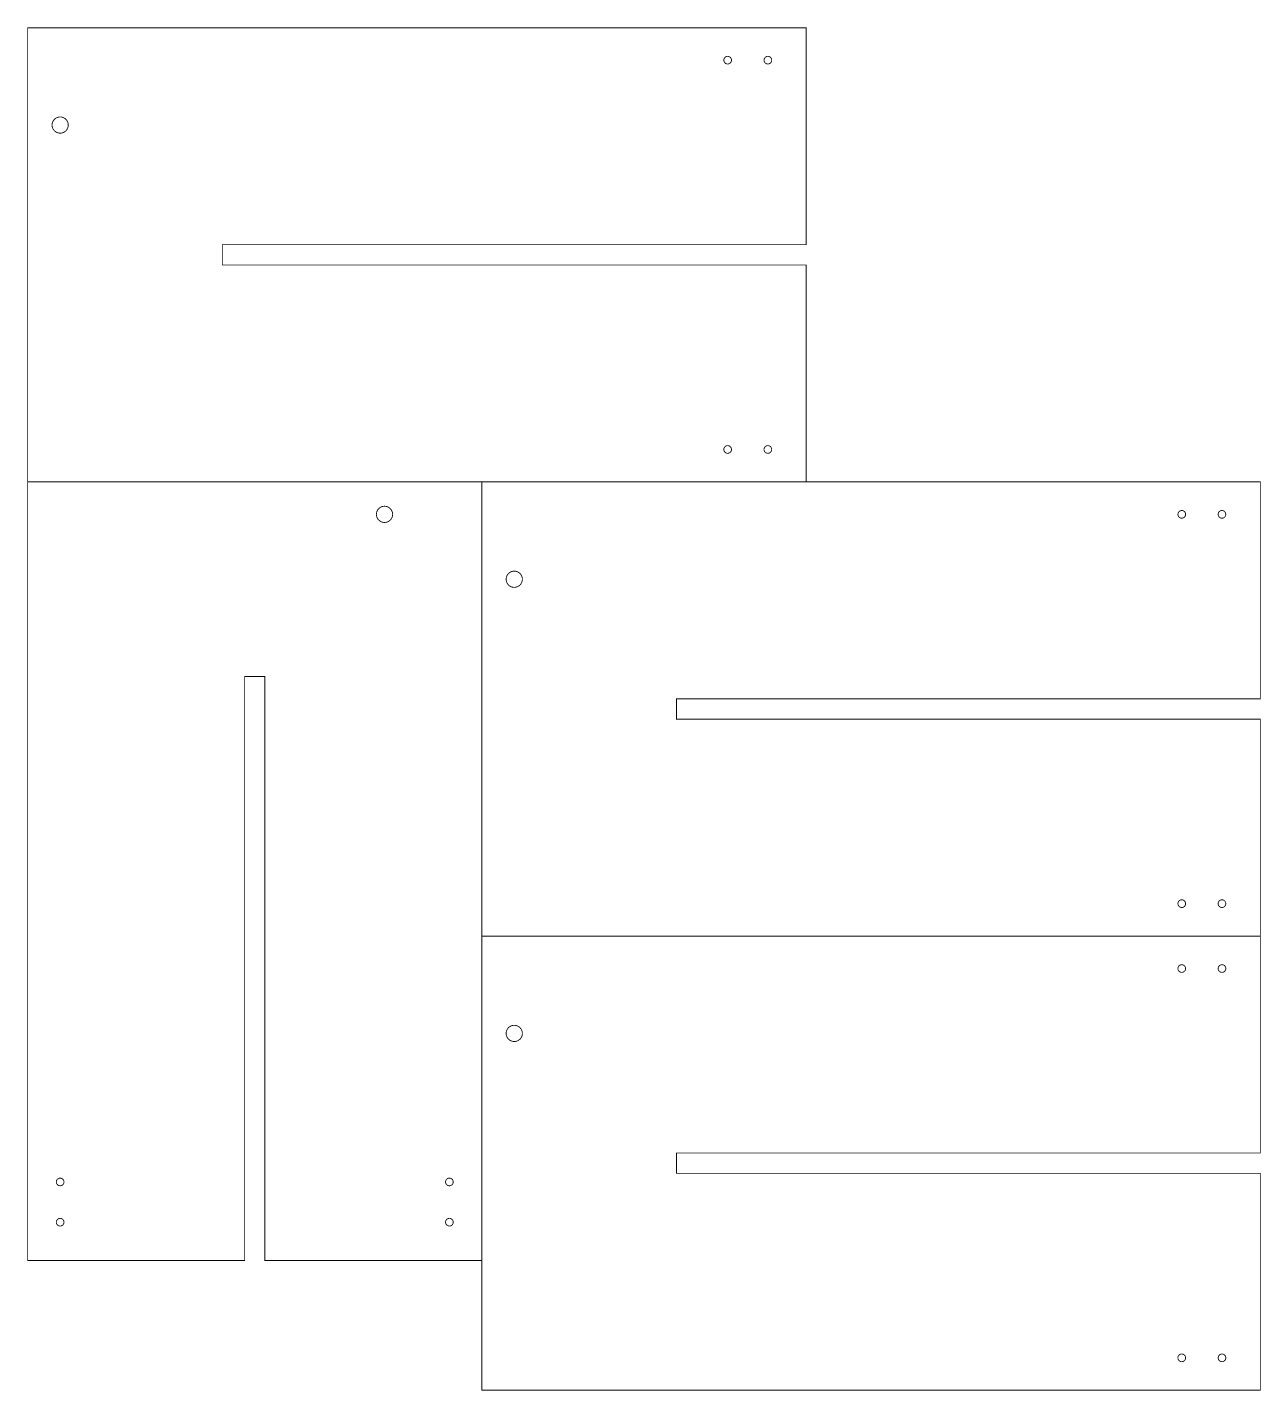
# Model space of a CAD drawing. Extents: x 0 to 483, y 0 to 534.
import ezdxf

# ---------------------------------------------------------------- set-up
doc = ezdxf.new("R2010")
doc.units = 0
doc.layers.get('0').update_dxf_attribs({"linetype": 'CONTINUOUS'})

msp = doc.modelspace()

# ---------------------------------------------------------------- linework, layer by layer
at = {"color": 0, "const_width": 0.3528}
for points in [[(0.1764, 355.787), (0.1764, 533.588), (304.976, 533.588), (304.976, 448.656), (76.3765, 448.656), (76.3765, 440.718), (304.976, 440.718), (304.976, 355.787)], [(0.1764, 355.787), (0.1764, 50.9868), (85.1078, 50.9868), (85.1078, 279.588), (93.0453, 279.588), (93.0453, 50.9868), (177.976, 50.9868)], [(0.1764, 355.787), (482.778, 355.787), (482.778, 270.856), (254.176, 270.856), (254.176, 262.918), (482.778, 262.918), (482.778, 93.0556), (254.176, 93.0556), (254.176, 85.1181), (482.778, 85.1181), (482.778, 0.1867), (177.976, 0.1867)], [(177.976, 355.787), (177.976, 0.1867)], [(177.976, 177.987), (482.778, 177.987)]]:
    msp.add_lwpolyline(points, dxfattribs=at)
at = {"color": 0, "const_width": 0.3333}
for points in [[(275.726, 520.887), (275.726, 520.849), (275.719, 520.735), (275.696, 520.585), (275.66, 520.442), (275.608, 520.304), (275.546, 520.172), (275.471, 520.049), (275.385, 519.933), (275.287, 519.826), (275.181, 519.731), (275.065, 519.643), (274.942, 519.568), (274.811, 519.506), (274.672, 519.456), (274.529, 519.418), (274.381, 519.396), (274.265, 519.387), (274.226, 519.387), (274.189, 519.387), (274.074, 519.396), (273.925, 519.418), (273.781, 519.456), (273.643, 519.506), (273.513, 519.568), (273.388, 519.643), (273.272, 519.731), (273.167, 519.826), (273.069, 519.933), (272.983, 520.049), (272.908, 520.172), (272.844, 520.304), (272.794, 520.442), (272.757, 520.585), (272.735, 520.735), (272.726, 520.849), (272.726, 520.887), (272.726, 520.926), (272.735, 521.04), (272.757, 521.19), (272.794, 521.333), (272.844, 521.471), (272.908, 521.603), (272.983, 521.726), (273.069, 521.842), (273.167, 521.949), (273.272, 522.044), (273.388, 522.132), (273.513, 522.207), (273.643, 522.269), (273.781, 522.319), (273.925, 522.357), (274.074, 522.379), (274.189, 522.387), (274.226, 522.387), (274.265, 522.387), (274.381, 522.379), (274.529, 522.357), (274.672, 522.319), (274.811, 522.269), (274.942, 522.207), (275.065, 522.132), (275.181, 522.044), (275.287, 521.949), (275.385, 521.842), (275.471, 521.726), (275.546, 521.603), (275.608, 521.471), (275.66, 521.333), (275.696, 521.19), (275.719, 521.04), (275.726, 520.926), (275.726, 520.887)], [(291.476, 520.887), (291.476, 520.849), (291.469, 520.735), (291.446, 520.585), (291.41, 520.442), (291.358, 520.304), (291.296, 520.172), (291.221, 520.049), (291.135, 519.933), (291.037, 519.826), (290.931, 519.731), (290.815, 519.643), (290.692, 519.568), (290.561, 519.506), (290.422, 519.456), (290.279, 519.418), (290.131, 519.396), (290.015, 519.387), (289.976, 519.387), (289.939, 519.387), (289.824, 519.396), (289.675, 519.418), (289.531, 519.456), (289.393, 519.506), (289.263, 519.568), (289.138, 519.643), (289.022, 519.731), (288.917, 519.826), (288.819, 519.933), (288.733, 520.049), (288.658, 520.172), (288.594, 520.304), (288.544, 520.442), (288.507, 520.585), (288.485, 520.735), (288.476, 520.849), (288.476, 520.887), (288.476, 520.926), (288.485, 521.04), (288.507, 521.19), (288.544, 521.333), (288.594, 521.471), (288.658, 521.603), (288.733, 521.726), (288.819, 521.842), (288.917, 521.949), (289.022, 522.044), (289.138, 522.132), (289.263, 522.207), (289.393, 522.269), (289.531, 522.319), (289.675, 522.357), (289.824, 522.379), (289.939, 522.387), (289.976, 522.387), (290.015, 522.387), (290.131, 522.379), (290.279, 522.357), (290.422, 522.319), (290.561, 522.269), (290.692, 522.207), (290.815, 522.132), (290.931, 522.044), (291.037, 521.949), (291.135, 521.842), (291.221, 521.726), (291.296, 521.603), (291.358, 521.471), (291.41, 521.333), (291.446, 521.19), (291.469, 521.04), (291.476, 520.926), (291.476, 520.887)], [(16.0514, 495.488), (16.0514, 495.407), (16.035, 495.162), (15.9869, 494.847), (15.9086, 494.543), (15.8019, 494.251), (15.6682, 493.974), (15.5092, 493.713), (15.3264, 493.468), (15.1215, 493.243), (14.896, 493.037), (14.6515, 492.854), (14.3899, 492.696), (14.1122, 492.563), (13.8205, 492.456), (13.5163, 492.376), (13.201, 492.329), (12.9575, 492.313), (12.8764, 492.313), (12.7953, 492.313), (12.5518, 492.329), (12.2365, 492.376), (11.9322, 492.456), (11.6405, 492.563), (11.363, 492.696), (11.1012, 492.854), (10.8568, 493.037), (10.6313, 493.243), (10.4264, 493.468), (10.2436, 493.713), (10.0846, 493.974), (9.9509, 494.251), (9.8441, 494.543), (9.7659, 494.847), (9.7178, 495.162), (9.7014, 495.407), (9.7014, 495.488), (9.7014, 495.568), (9.7178, 495.813), (9.7659, 496.128), (9.8441, 496.432), (9.9509, 496.724), (10.0846, 497.001), (10.2436, 497.262), (10.4264, 497.507), (10.6313, 497.732), (10.8568, 497.938), (11.1012, 498.121), (11.363, 498.279), (11.6405, 498.412), (11.9322, 498.519), (12.2365, 498.599), (12.5518, 498.646), (12.7953, 498.662), (12.8764, 498.662), (12.9575, 498.662), (13.201, 498.646), (13.5163, 498.599), (13.8205, 498.519), (14.1122, 498.412), (14.3899, 498.279), (14.6515, 498.121), (14.896, 497.938), (15.1215, 497.732), (15.3264, 497.507), (15.5092, 497.262), (15.6682, 497.001), (15.8019, 496.724), (15.9086, 496.432), (15.9869, 496.128), (16.035, 495.813), (16.0514, 495.568), (16.0514, 495.488)], [(275.726, 368.487), (275.726, 368.449), (275.719, 368.333), (275.696, 368.185), (275.66, 368.042), (275.608, 367.903), (275.546, 367.772), (275.471, 367.649), (275.385, 367.533), (275.287, 367.426), (275.181, 367.329), (275.065, 367.243), (274.942, 367.168), (274.811, 367.106), (274.672, 367.054), (274.529, 367.018), (274.381, 366.994), (274.265, 366.987), (274.226, 366.987), (274.189, 366.987), (274.074, 366.994), (273.925, 367.018), (273.781, 367.054), (273.643, 367.106), (273.513, 367.168), (273.388, 367.243), (273.272, 367.329), (273.167, 367.426), (273.069, 367.533), (272.983, 367.649), (272.908, 367.772), (272.844, 367.903), (272.794, 368.042), (272.757, 368.185), (272.735, 368.333), (272.726, 368.449), (272.726, 368.487), (272.726, 368.525), (272.735, 368.64), (272.757, 368.789), (272.794, 368.933), (272.844, 369.071), (272.908, 369.203), (272.983, 369.326), (273.069, 369.442), (273.167, 369.547), (273.272, 369.644), (273.388, 369.731), (273.513, 369.806), (273.643, 369.869), (273.781, 369.919), (273.925, 369.957), (274.074, 369.979), (274.189, 369.987), (274.226, 369.987), (274.265, 369.987), (274.381, 369.979), (274.529, 369.957), (274.672, 369.919), (274.811, 369.869), (274.942, 369.806), (275.065, 369.731), (275.181, 369.644), (275.287, 369.547), (275.385, 369.442), (275.471, 369.326), (275.546, 369.203), (275.608, 369.071), (275.66, 368.933), (275.696, 368.789), (275.719, 368.64), (275.726, 368.525), (275.726, 368.487)], [(291.476, 368.487), (291.476, 368.449), (291.469, 368.333), (291.446, 368.185), (291.41, 368.042), (291.358, 367.903), (291.296, 367.772), (291.221, 367.649), (291.135, 367.533), (291.037, 367.426), (290.931, 367.329), (290.815, 367.243), (290.692, 367.168), (290.561, 367.106), (290.422, 367.054), (290.279, 367.018), (290.131, 366.994), (290.015, 366.987), (289.976, 366.987), (289.939, 366.987), (289.824, 366.994), (289.675, 367.018), (289.531, 367.054), (289.393, 367.106), (289.263, 367.168), (289.138, 367.243), (289.022, 367.329), (288.917, 367.426), (288.819, 367.533), (288.733, 367.649), (288.658, 367.772), (288.594, 367.903), (288.544, 368.042), (288.507, 368.185), (288.485, 368.333), (288.476, 368.449), (288.476, 368.487), (288.476, 368.525), (288.485, 368.64), (288.507, 368.789), (288.544, 368.933), (288.594, 369.071), (288.658, 369.203), (288.733, 369.326), (288.819, 369.442), (288.917, 369.547), (289.022, 369.644), (289.138, 369.731), (289.263, 369.806), (289.393, 369.869), (289.531, 369.919), (289.675, 369.957), (289.824, 369.979), (289.939, 369.987), (289.976, 369.987), (290.015, 369.987), (290.131, 369.979), (290.279, 369.957), (290.422, 369.919), (290.561, 369.869), (290.692, 369.806), (290.815, 369.731), (290.931, 369.644), (291.037, 369.547), (291.135, 369.442), (291.221, 369.326), (291.296, 369.203), (291.358, 369.071), (291.41, 368.933), (291.446, 368.789), (291.469, 368.64), (291.476, 368.525), (291.476, 368.487)], [(143.051, 343.088), (143.051, 343.006), (143.035, 342.763), (142.987, 342.447), (142.908, 342.143), (142.803, 341.851), (142.668, 341.574), (142.51, 341.313), (142.326, 341.068), (142.122, 340.842), (141.896, 340.638), (141.651, 340.454), (141.39, 340.296), (141.112, 340.161), (140.821, 340.056), (140.517, 339.976), (140.201, 339.929), (139.958, 339.912), (139.876, 339.912), (139.796, 339.912), (139.551, 339.929), (139.236, 339.976), (138.932, 340.056), (138.641, 340.161), (138.363, 340.296), (138.101, 340.454), (137.857, 340.638), (137.632, 340.842), (137.427, 341.068), (137.244, 341.313), (137.085, 341.574), (136.951, 341.851), (136.844, 342.143), (136.766, 342.447), (136.718, 342.763), (136.702, 343.006), (136.702, 343.088), (136.702, 343.168), (136.718, 343.412), (136.766, 343.728), (136.844, 344.032), (136.951, 344.324), (137.085, 344.6), (137.244, 344.862), (137.427, 345.107), (137.632, 345.332), (137.857, 345.537), (138.101, 345.719), (138.363, 345.879), (138.641, 346.013), (138.932, 346.119), (139.236, 346.197), (139.551, 346.246), (139.796, 346.263), (139.876, 346.263), (139.958, 346.263), (140.201, 346.246), (140.517, 346.197), (140.821, 346.119), (141.112, 346.013), (141.39, 345.879), (141.651, 345.719), (141.896, 345.537), (142.122, 345.332), (142.326, 345.107), (142.51, 344.862), (142.668, 344.6), (142.803, 344.324), (142.908, 344.032), (142.987, 343.728), (143.035, 343.412), (143.051, 343.168), (143.051, 343.088)], [(453.526, 343.088), (453.526, 343.049), (453.519, 342.933), (453.497, 342.785), (453.46, 342.642), (453.41, 342.503), (453.346, 342.372), (453.271, 342.249), (453.185, 342.133), (453.088, 342.026), (452.981, 341.929), (452.865, 341.843), (452.742, 341.768), (452.611, 341.706), (452.474, 341.654), (452.329, 341.618), (452.181, 341.594), (452.065, 341.588), (452.026, 341.588), (451.989, 341.588), (451.874, 341.594), (451.725, 341.618), (451.581, 341.654), (451.443, 341.706), (451.313, 341.768), (451.189, 341.843), (451.074, 341.929), (450.967, 342.026), (450.869, 342.133), (450.783, 342.249), (450.708, 342.372), (450.644, 342.503), (450.594, 342.642), (450.557, 342.785), (450.535, 342.933), (450.526, 343.049), (450.526, 343.088), (450.526, 343.125), (450.535, 343.24), (450.557, 343.389), (450.594, 343.533), (450.644, 343.671), (450.708, 343.803), (450.783, 343.926), (450.869, 344.042), (450.967, 344.147), (451.074, 344.244), (451.189, 344.331), (451.313, 344.406), (451.443, 344.469), (451.581, 344.519), (451.725, 344.557), (451.874, 344.579), (451.989, 344.588), (452.026, 344.588), (452.065, 344.588), (452.181, 344.579), (452.329, 344.557), (452.474, 344.519), (452.611, 344.469), (452.742, 344.406), (452.865, 344.331), (452.981, 344.244), (453.088, 344.147), (453.185, 344.042), (453.271, 343.926), (453.346, 343.803), (453.41, 343.671), (453.46, 343.533), (453.497, 343.389), (453.519, 343.24), (453.526, 343.125), (453.526, 343.088)], [(469.278, 343.088), (469.278, 343.049), (469.269, 342.933), (469.247, 342.785), (469.21, 342.642), (469.16, 342.503), (469.096, 342.372), (469.021, 342.249), (468.935, 342.133), (468.838, 342.026), (468.731, 341.929), (468.615, 341.843), (468.492, 341.768), (468.361, 341.706), (468.224, 341.654), (468.079, 341.618), (467.931, 341.594), (467.815, 341.588), (467.778, 341.588), (467.739, 341.588), (467.624, 341.594), (467.475, 341.618), (467.331, 341.654), (467.193, 341.706), (467.063, 341.768), (466.939, 341.843), (466.824, 341.929), (466.717, 342.026), (466.619, 342.133), (466.533, 342.249), (466.458, 342.372), (466.394, 342.503), (466.344, 342.642), (466.307, 342.785), (466.285, 342.933), (466.278, 343.049), (466.278, 343.088), (466.278, 343.125), (466.285, 343.24), (466.307, 343.389), (466.344, 343.533), (466.394, 343.671), (466.458, 343.803), (466.533, 343.926), (466.619, 344.042), (466.717, 344.147), (466.824, 344.244), (466.939, 344.331), (467.063, 344.406), (467.193, 344.469), (467.331, 344.519), (467.475, 344.557), (467.624, 344.579), (467.739, 344.588), (467.778, 344.588), (467.815, 344.588), (467.931, 344.579), (468.079, 344.557), (468.224, 344.519), (468.361, 344.469), (468.492, 344.406), (468.615, 344.331), (468.731, 344.244), (468.838, 344.147), (468.935, 344.042), (469.021, 343.926), (469.096, 343.803), (469.16, 343.671), (469.21, 343.533), (469.247, 343.389), (469.269, 343.24), (469.278, 343.125), (469.278, 343.088)], [(193.851, 317.688), (193.851, 317.606), (193.835, 317.362), (193.788, 317.047), (193.708, 316.743), (193.603, 316.451), (193.468, 316.174), (193.31, 315.912), (193.126, 315.668), (192.922, 315.442), (192.696, 315.237), (192.451, 315.054), (192.19, 314.896), (191.913, 314.761), (191.621, 314.656), (191.317, 314.576), (191.001, 314.529), (190.758, 314.513), (190.676, 314.513), (190.596, 314.513), (190.351, 314.529), (190.036, 314.576), (189.732, 314.656), (189.44, 314.761), (189.164, 314.896), (188.901, 315.054), (188.657, 315.237), (188.432, 315.442), (188.226, 315.668), (188.044, 315.912), (187.885, 316.174), (187.751, 316.451), (187.644, 316.743), (187.567, 317.047), (187.518, 317.362), (187.501, 317.606), (187.501, 317.688), (187.501, 317.768), (187.518, 318.013), (187.567, 318.328), (187.644, 318.632), (187.751, 318.924), (187.885, 319.2), (188.044, 319.463), (188.226, 319.707), (188.432, 319.932), (188.657, 320.138), (188.901, 320.319), (189.164, 320.479), (189.44, 320.612), (189.732, 320.719), (190.036, 320.797), (190.351, 320.846), (190.596, 320.862), (190.676, 320.862), (190.758, 320.862), (191.001, 320.846), (191.317, 320.797), (191.621, 320.719), (191.913, 320.612), (192.19, 320.479), (192.451, 320.319), (192.696, 320.138), (192.922, 319.932), (193.126, 319.707), (193.31, 319.463), (193.468, 319.2), (193.603, 318.924), (193.708, 318.632), (193.788, 318.328), (193.835, 318.013), (193.851, 317.768), (193.851, 317.688)], [(453.526, 190.688), (453.526, 190.649), (453.519, 190.533), (453.497, 190.385), (453.46, 190.24), (453.41, 190.103), (453.346, 189.972), (453.271, 189.849), (453.185, 189.733), (453.088, 189.626), (452.981, 189.529), (452.865, 189.443), (452.742, 189.368), (452.611, 189.304), (452.474, 189.254), (452.329, 189.218), (452.181, 189.194), (452.065, 189.188), (452.026, 189.188), (451.989, 189.188), (451.874, 189.194), (451.725, 189.218), (451.581, 189.254), (451.443, 189.304), (451.313, 189.368), (451.189, 189.443), (451.074, 189.529), (450.967, 189.626), (450.869, 189.733), (450.783, 189.849), (450.708, 189.972), (450.644, 190.103), (450.594, 190.24), (450.557, 190.385), (450.535, 190.533), (450.526, 190.649), (450.526, 190.688), (450.526, 190.725), (450.535, 190.84), (450.557, 190.989), (450.594, 191.133), (450.644, 191.271), (450.708, 191.401), (450.783, 191.525), (450.869, 191.642), (450.967, 191.747), (451.074, 191.844), (451.189, 191.931), (451.313, 192.006), (451.443, 192.069), (451.581, 192.119), (451.725, 192.157), (451.874, 192.179), (451.989, 192.188), (452.026, 192.188), (452.065, 192.188), (452.181, 192.179), (452.329, 192.157), (452.474, 192.119), (452.611, 192.069), (452.742, 192.006), (452.865, 191.931), (452.981, 191.844), (453.088, 191.747), (453.185, 191.642), (453.271, 191.525), (453.346, 191.401), (453.41, 191.271), (453.46, 191.133), (453.497, 190.989), (453.519, 190.84), (453.526, 190.725), (453.526, 190.688)], [(469.278, 190.688), (469.278, 190.649), (469.269, 190.533), (469.247, 190.385), (469.21, 190.24), (469.16, 190.103), (469.096, 189.972), (469.021, 189.849), (468.935, 189.733), (468.838, 189.626), (468.731, 189.529), (468.615, 189.443), (468.492, 189.368), (468.361, 189.304), (468.224, 189.254), (468.079, 189.218), (467.931, 189.194), (467.815, 189.188), (467.778, 189.188), (467.739, 189.188), (467.624, 189.194), (467.475, 189.218), (467.331, 189.254), (467.193, 189.304), (467.063, 189.368), (466.939, 189.443), (466.824, 189.529), (466.717, 189.626), (466.619, 189.733), (466.533, 189.849), (466.458, 189.972), (466.394, 190.103), (466.344, 190.24), (466.307, 190.385), (466.285, 190.533), (466.278, 190.649), (466.278, 190.688), (466.278, 190.725), (466.285, 190.84), (466.307, 190.989), (466.344, 191.133), (466.394, 191.271), (466.458, 191.401), (466.533, 191.525), (466.619, 191.642), (466.717, 191.747), (466.824, 191.844), (466.939, 191.931), (467.063, 192.006), (467.193, 192.069), (467.331, 192.119), (467.475, 192.157), (467.624, 192.179), (467.739, 192.188), (467.778, 192.188), (467.815, 192.188), (467.931, 192.179), (468.079, 192.157), (468.224, 192.119), (468.361, 192.069), (468.492, 192.006), (468.615, 191.931), (468.731, 191.844), (468.838, 191.747), (468.935, 191.642), (469.021, 191.525), (469.096, 191.401), (469.16, 191.271), (469.21, 191.133), (469.247, 190.989), (469.269, 190.84), (469.278, 190.725), (469.278, 190.688)], [(453.526, 165.288), (453.526, 165.249), (453.519, 165.133), (453.497, 164.985), (453.46, 164.84), (453.41, 164.703), (453.346, 164.572), (453.271, 164.449), (453.185, 164.333), (453.088, 164.226), (452.981, 164.129), (452.865, 164.043), (452.742, 163.968), (452.611, 163.904), (452.474, 163.854), (452.329, 163.818), (452.181, 163.794), (452.065, 163.788), (452.026, 163.788), (451.989, 163.788), (451.874, 163.794), (451.725, 163.818), (451.581, 163.854), (451.443, 163.904), (451.313, 163.968), (451.189, 164.043), (451.074, 164.129), (450.967, 164.226), (450.869, 164.333), (450.783, 164.449), (450.708, 164.572), (450.644, 164.703), (450.594, 164.84), (450.557, 164.985), (450.535, 165.133), (450.526, 165.249), (450.526, 165.288), (450.526, 165.325), (450.535, 165.44), (450.557, 165.589), (450.594, 165.733), (450.644, 165.871), (450.708, 166.001), (450.783, 166.125), (450.869, 166.242), (450.967, 166.347), (451.074, 166.444), (451.189, 166.531), (451.313, 166.606), (451.443, 166.669), (451.581, 166.719), (451.725, 166.757), (451.874, 166.779), (451.989, 166.788), (452.026, 166.788), (452.065, 166.788), (452.181, 166.779), (452.329, 166.757), (452.474, 166.719), (452.611, 166.669), (452.742, 166.606), (452.865, 166.531), (452.981, 166.444), (453.088, 166.347), (453.185, 166.242), (453.271, 166.125), (453.346, 166.001), (453.41, 165.871), (453.46, 165.733), (453.497, 165.589), (453.519, 165.44), (453.526, 165.325), (453.526, 165.288)], [(469.278, 165.288), (469.278, 165.249), (469.269, 165.133), (469.247, 164.985), (469.21, 164.84), (469.16, 164.703), (469.096, 164.572), (469.021, 164.449), (468.935, 164.333), (468.838, 164.226), (468.731, 164.129), (468.615, 164.043), (468.492, 163.968), (468.361, 163.904), (468.224, 163.854), (468.079, 163.818), (467.931, 163.794), (467.815, 163.788), (467.778, 163.788), (467.739, 163.788), (467.624, 163.794), (467.475, 163.818), (467.331, 163.854), (467.193, 163.904), (467.063, 163.968), (466.939, 164.043), (466.824, 164.129), (466.717, 164.226), (466.619, 164.333), (466.533, 164.449), (466.458, 164.572), (466.394, 164.703), (466.344, 164.84), (466.307, 164.985), (466.285, 165.133), (466.278, 165.249), (466.278, 165.288), (466.278, 165.325), (466.285, 165.44), (466.307, 165.589), (466.344, 165.733), (466.394, 165.871), (466.458, 166.001), (466.533, 166.125), (466.619, 166.242), (466.717, 166.347), (466.824, 166.444), (466.939, 166.531), (467.063, 166.606), (467.193, 166.669), (467.331, 166.719), (467.475, 166.757), (467.624, 166.779), (467.739, 166.788), (467.778, 166.788), (467.815, 166.788), (467.931, 166.779), (468.079, 166.757), (468.224, 166.719), (468.361, 166.669), (468.492, 166.606), (468.615, 166.531), (468.731, 166.444), (468.838, 166.347), (468.935, 166.242), (469.021, 166.125), (469.096, 166.001), (469.16, 165.871), (469.21, 165.733), (469.247, 165.589), (469.269, 165.44), (469.278, 165.325), (469.278, 165.288)], [(193.851, 139.888), (193.851, 139.806), (193.835, 139.563), (193.788, 139.247), (193.708, 138.943), (193.603, 138.651), (193.468, 138.373), (193.31, 138.112), (193.126, 137.867), (192.922, 137.642), (192.696, 137.437), (192.451, 137.254), (192.19, 137.095), (191.913, 136.961), (191.621, 136.855), (191.317, 136.776), (191.001, 136.728), (190.758, 136.712), (190.676, 136.712), (190.596, 136.712), (190.351, 136.728), (190.036, 136.776), (189.732, 136.855), (189.44, 136.961), (189.164, 137.095), (188.901, 137.254), (188.657, 137.437), (188.432, 137.642), (188.226, 137.867), (188.044, 138.112), (187.885, 138.373), (187.751, 138.651), (187.644, 138.943), (187.567, 139.247), (187.518, 139.563), (187.501, 139.806), (187.501, 139.888), (187.501, 139.968), (187.518, 140.211), (187.567, 140.526), (187.644, 140.831), (187.751, 141.122), (187.885, 141.4), (188.044, 141.663), (188.226, 141.907), (188.432, 142.132), (188.657, 142.337), (188.901, 142.519), (189.164, 142.679), (189.44, 142.813), (189.732, 142.919), (190.036, 142.997), (190.351, 143.046), (190.596, 143.063), (190.676, 143.063), (190.758, 143.063), (191.001, 143.046), (191.317, 142.997), (191.621, 142.919), (191.913, 142.813), (192.19, 142.679), (192.451, 142.519), (192.696, 142.337), (192.922, 142.132), (193.126, 141.907), (193.31, 141.663), (193.468, 141.4), (193.603, 141.122), (193.708, 140.831), (193.788, 140.526), (193.835, 140.211), (193.851, 139.968), (193.851, 139.888)], [(14.3764, 81.7368), (14.3764, 81.6985), (14.3686, 81.5835), (14.346, 81.4346), (14.309, 81.2908), (14.2585, 81.1529), (14.1954, 81.0218), (14.1203, 80.8982), (14.0339, 80.7828), (13.9371, 80.6761), (13.8305, 80.5793), (13.7151, 80.4931), (13.5914, 80.4179), (13.4603, 80.3547), (13.3224, 80.3043), (13.1787, 80.2674), (13.0297, 80.2446), (12.9147, 80.2368), (12.8764, 80.2368), (12.8381, 80.2368), (12.723, 80.2446), (12.5741, 80.2674), (12.4303, 80.3043), (12.2925, 80.3547), (12.1614, 80.4179), (12.0377, 80.4931), (11.9222, 80.5793), (11.8157, 80.6761), (11.7189, 80.7828), (11.6325, 80.8982), (11.5574, 81.0218), (11.4943, 81.1529), (11.4438, 81.2908), (11.4068, 81.4346), (11.3841, 81.5835), (11.3764, 81.6985), (11.3764, 81.7368), (11.3764, 81.7751), (11.3841, 81.8901), (11.4068, 82.0392), (11.4438, 82.1829), (11.4943, 82.3207), (11.5574, 82.4518), (11.6325, 82.5756), (11.7189, 82.691), (11.8157, 82.7975), (11.9222, 82.8943), (12.0377, 82.9807), (12.1614, 83.0558), (12.2925, 83.119), (12.4303, 83.1694), (12.5741, 83.2064), (12.723, 83.2292), (12.8381, 83.2368), (12.8764, 83.2368), (12.9147, 83.2368), (13.0297, 83.2292), (13.1787, 83.2064), (13.3224, 83.1694), (13.4603, 83.119), (13.5914, 83.0558), (13.7151, 82.9807), (13.8305, 82.8943), (13.9371, 82.7975), (14.0339, 82.691), (14.1203, 82.5756), (14.1954, 82.4518), (14.2585, 82.3207), (14.309, 82.1829), (14.346, 82.0392), (14.3686, 81.8901), (14.3764, 81.7751), (14.3764, 81.7368)], [(166.776, 81.7368), (166.776, 81.6985), (166.769, 81.5835), (166.746, 81.4346), (166.71, 81.2908), (166.658, 81.1529), (166.596, 81.0218), (166.521, 80.8982), (166.435, 80.7828), (166.337, 80.6761), (166.231, 80.5793), (166.115, 80.4931), (165.992, 80.4179), (165.861, 80.3547), (165.722, 80.3043), (165.579, 80.2674), (165.431, 80.2446), (165.315, 80.2368), (165.276, 80.2368), (165.239, 80.2368), (165.124, 80.2446), (164.975, 80.2674), (164.831, 80.3043), (164.693, 80.3547), (164.561, 80.4179), (164.438, 80.4931), (164.322, 80.5793), (164.217, 80.6761), (164.119, 80.7828), (164.033, 80.8982), (163.958, 81.0218), (163.894, 81.1529), (163.844, 81.2908), (163.807, 81.4346), (163.785, 81.5835), (163.776, 81.6985), (163.776, 81.7368), (163.776, 81.7751), (163.785, 81.8901), (163.807, 82.0392), (163.844, 82.1829), (163.894, 82.3207), (163.958, 82.4518), (164.033, 82.5756), (164.119, 82.691), (164.217, 82.7975), (164.322, 82.8943), (164.438, 82.9807), (164.561, 83.0558), (164.693, 83.119), (164.831, 83.1694), (164.975, 83.2064), (165.124, 83.2292), (165.239, 83.2368), (165.276, 83.2368), (165.315, 83.2368), (165.431, 83.2292), (165.579, 83.2064), (165.722, 83.1694), (165.861, 83.119), (165.992, 83.0558), (166.115, 82.9807), (166.231, 82.8943), (166.337, 82.7975), (166.435, 82.691), (166.521, 82.5756), (166.596, 82.4518), (166.658, 82.3207), (166.71, 82.1829), (166.746, 82.0392), (166.769, 81.8901), (166.776, 81.7751), (166.776, 81.7368)], [(14.3764, 65.9868), (14.3764, 65.9485), (14.3686, 65.8335), (14.346, 65.6846), (14.309, 65.5407), (14.2585, 65.4029), (14.1954, 65.2718), (14.1203, 65.1481), (14.0339, 65.0326), (13.9371, 64.9261), (13.8305, 64.8293), (13.7151, 64.7429), (13.5914, 64.6679), (13.4603, 64.6047), (13.3224, 64.5543), (13.1787, 64.5172), (13.0297, 64.4946), (12.9147, 64.4868), (12.8764, 64.4868), (12.8381, 64.4868), (12.723, 64.4946), (12.5741, 64.5172), (12.4303, 64.5543), (12.2925, 64.6047), (12.1614, 64.6679), (12.0377, 64.7429), (11.9222, 64.8293), (11.8157, 64.9261), (11.7189, 65.0326), (11.6325, 65.1481), (11.5574, 65.2718), (11.4943, 65.4029), (11.4438, 65.5407), (11.4068, 65.6846), (11.3841, 65.8335), (11.3764, 65.9485), (11.3764, 65.9868), (11.3764, 66.0251), (11.3841, 66.1401), (11.4068, 66.2892), (11.4438, 66.4328), (11.4943, 66.5707), (11.5574, 66.7018), (11.6325, 66.8254), (11.7189, 66.941), (11.8157, 67.0475), (11.9222, 67.1443), (12.0377, 67.2307), (12.1614, 67.3058), (12.2925, 67.3689), (12.4303, 67.4194), (12.5741, 67.4564), (12.723, 67.479), (12.8381, 67.4868), (12.8764, 67.4868), (12.9147, 67.4868), (13.0297, 67.479), (13.1787, 67.4564), (13.3224, 67.4194), (13.4603, 67.3689), (13.5914, 67.3058), (13.7151, 67.2307), (13.8305, 67.1443), (13.9371, 67.0475), (14.0339, 66.941), (14.1203, 66.8254), (14.1954, 66.7018), (14.2585, 66.5707), (14.309, 66.4328), (14.346, 66.2892), (14.3686, 66.1401), (14.3764, 66.0251), (14.3764, 65.9868)], [(166.776, 65.9868), (166.776, 65.9485), (166.769, 65.8335), (166.746, 65.6846), (166.71, 65.5407), (166.658, 65.4029), (166.596, 65.2718), (166.521, 65.1481), (166.435, 65.0326), (166.337, 64.9261), (166.231, 64.8293), (166.115, 64.7429), (165.992, 64.6679), (165.861, 64.6047), (165.722, 64.5543), (165.579, 64.5172), (165.431, 64.4946), (165.315, 64.4868), (165.276, 64.4868), (165.239, 64.4868), (165.124, 64.4946), (164.975, 64.5172), (164.831, 64.5543), (164.693, 64.6047), (164.561, 64.6679), (164.438, 64.7429), (164.322, 64.8293), (164.217, 64.9261), (164.119, 65.0326), (164.033, 65.1481), (163.958, 65.2718), (163.894, 65.4029), (163.844, 65.5407), (163.807, 65.6846), (163.785, 65.8335), (163.776, 65.9485), (163.776, 65.9868), (163.776, 66.0251), (163.785, 66.1401), (163.807, 66.2892), (163.844, 66.4328), (163.894, 66.5707), (163.958, 66.7018), (164.033, 66.8254), (164.119, 66.941), (164.217, 67.0475), (164.322, 67.1443), (164.438, 67.2307), (164.561, 67.3058), (164.693, 67.3689), (164.831, 67.4194), (164.975, 67.4564), (165.124, 67.479), (165.239, 67.4868), (165.276, 67.4868), (165.315, 67.4868), (165.431, 67.479), (165.579, 67.4564), (165.722, 67.4194), (165.861, 67.3689), (165.992, 67.3058), (166.115, 67.2307), (166.231, 67.1443), (166.337, 67.0475), (166.435, 66.941), (166.521, 66.8254), (166.596, 66.7018), (166.658, 66.5707), (166.71, 66.4328), (166.746, 66.2892), (166.769, 66.1401), (166.776, 66.0251), (166.776, 65.9868)], [(453.526, 12.8867), (453.526, 12.8484), (453.519, 12.7333), (453.497, 12.5844), (453.46, 12.4407), (453.41, 12.3028), (453.346, 12.1717), (453.271, 12.048), (453.185, 11.9326), (453.088, 11.826), (452.981, 11.7292), (452.865, 11.6428), (452.742, 11.5677), (452.611, 11.5046), (452.474, 11.4541), (452.329, 11.4172), (452.181, 11.3944), (452.065, 11.3867), (452.026, 11.3867), (451.989, 11.3867), (451.874, 11.3944), (451.725, 11.4172), (451.581, 11.4541), (451.443, 11.5046), (451.313, 11.5677), (451.189, 11.6428), (451.074, 11.7292), (450.967, 11.826), (450.869, 11.9326), (450.783, 12.048), (450.708, 12.1717), (450.644, 12.3028), (450.594, 12.4407), (450.557, 12.5844), (450.535, 12.7333), (450.526, 12.8484), (450.526, 12.8867), (450.526, 12.925), (450.535, 13.04), (450.557, 13.189), (450.594, 13.3327), (450.644, 13.4706), (450.708, 13.6017), (450.783, 13.7254), (450.869, 13.8408), (450.967, 13.9474), (451.074, 14.0442), (451.189, 14.1306), (451.313, 14.2057), (451.443, 14.2689), (451.581, 14.3193), (451.725, 14.3563), (451.874, 14.379), (451.989, 14.3867), (452.026, 14.3867), (452.065, 14.3867), (452.181, 14.379), (452.329, 14.3563), (452.474, 14.3193), (452.611, 14.2689), (452.742, 14.2057), (452.865, 14.1306), (452.981, 14.0442), (453.088, 13.9474), (453.185, 13.8408), (453.271, 13.7254), (453.346, 13.6017), (453.41, 13.4706), (453.46, 13.3327), (453.497, 13.189), (453.519, 13.04), (453.526, 12.925), (453.526, 12.8867)], [(469.278, 12.8867), (469.278, 12.8484), (469.269, 12.7333), (469.247, 12.5844), (469.21, 12.4407), (469.16, 12.3028), (469.096, 12.1717), (469.021, 12.048), (468.935, 11.9326), (468.838, 11.826), (468.731, 11.7292), (468.615, 11.6428), (468.492, 11.5677), (468.361, 11.5046), (468.224, 11.4541), (468.079, 11.4172), (467.931, 11.3944), (467.815, 11.3867), (467.778, 11.3867), (467.739, 11.3867), (467.624, 11.3944), (467.475, 11.4172), (467.331, 11.4541), (467.193, 11.5046), (467.063, 11.5677), (466.939, 11.6428), (466.824, 11.7292), (466.717, 11.826), (466.619, 11.9326), (466.533, 12.048), (466.458, 12.1717), (466.394, 12.3028), (466.344, 12.4407), (466.307, 12.5844), (466.285, 12.7333), (466.278, 12.8484), (466.278, 12.8867), (466.278, 12.925), (466.285, 13.04), (466.307, 13.189), (466.344, 13.3327), (466.394, 13.4706), (466.458, 13.6017), (466.533, 13.7254), (466.619, 13.8408), (466.717, 13.9474), (466.824, 14.0442), (466.939, 14.1306), (467.063, 14.2057), (467.193, 14.2689), (467.331, 14.3193), (467.475, 14.3563), (467.624, 14.379), (467.739, 14.3867), (467.778, 14.3867), (467.815, 14.3867), (467.931, 14.379), (468.079, 14.3563), (468.224, 14.3193), (468.361, 14.2689), (468.492, 14.2057), (468.615, 14.1306), (468.731, 14.0442), (468.838, 13.9474), (468.935, 13.8408), (469.021, 13.7254), (469.096, 13.6017), (469.16, 13.4706), (469.21, 13.3327), (469.247, 13.189), (469.269, 13.04), (469.278, 12.925), (469.278, 12.8867)]]:
    msp.add_lwpolyline(points, close=True, dxfattribs=at)

doc.saveas('drawing.dxf')
